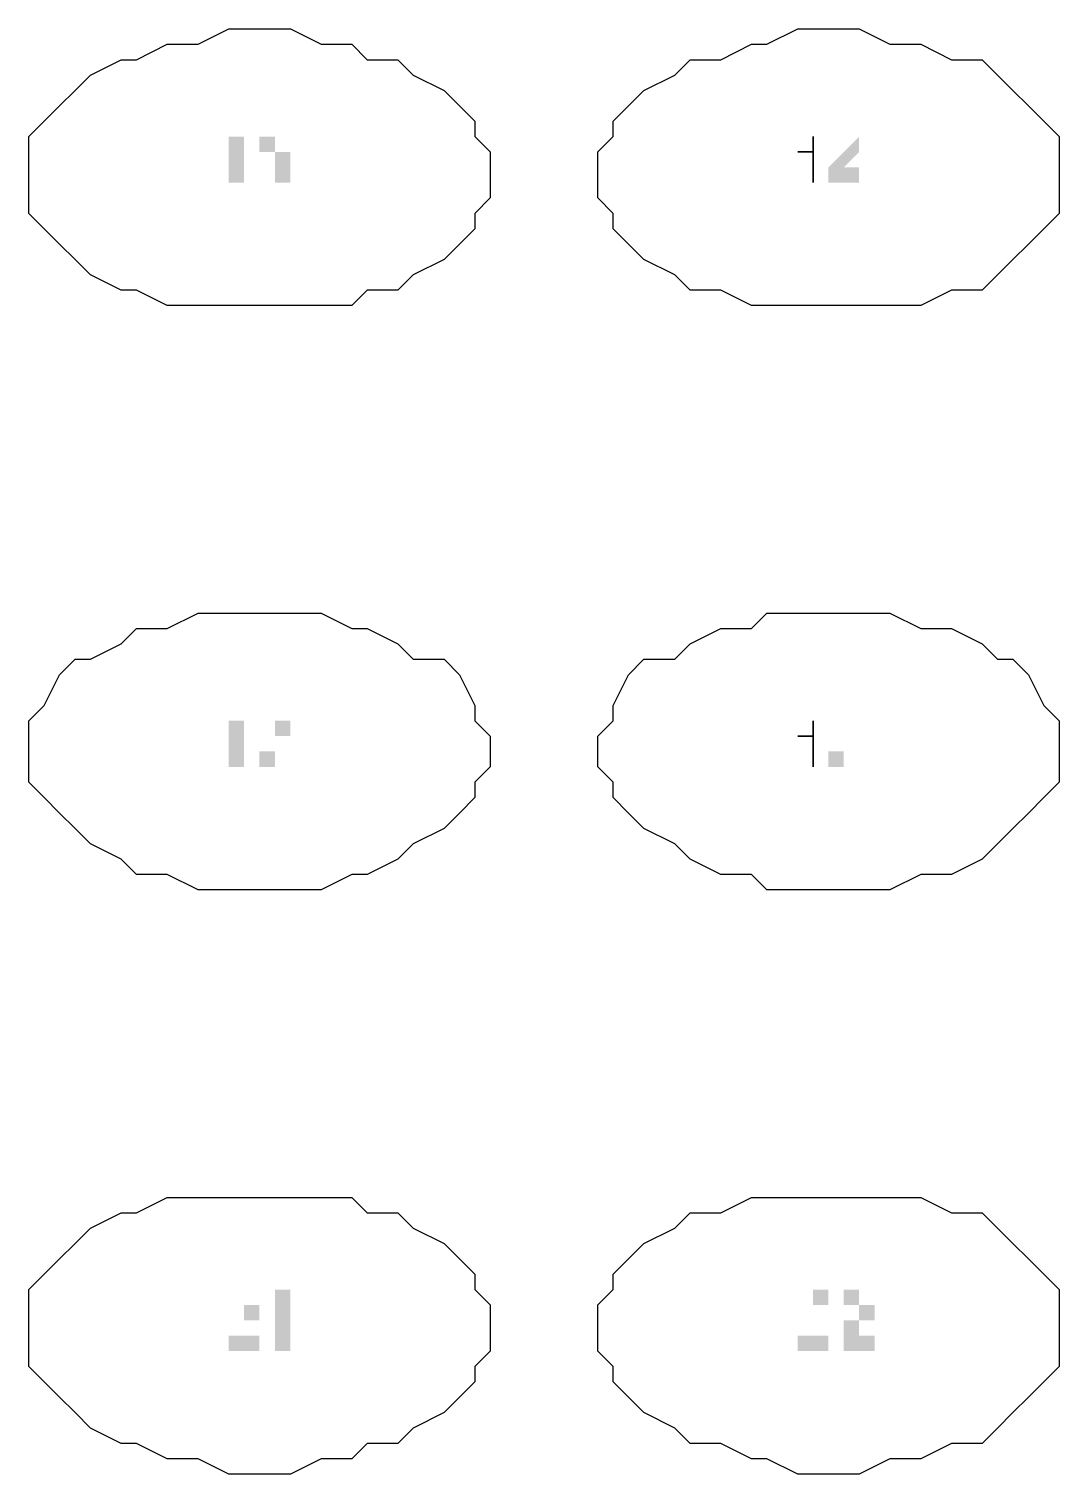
# Model space of a CAD drawing. Header units: millimetres. Extents: x -24 to 24, y -4.4 to 3.5.
# Drawn here: x 13.996 to 14.888, y -3.101 to -1.85 of the extents above; entities that cross this region are included whole.
import ezdxf

# ---------------------------------------------------------------- set-up
doc = ezdxf.new("R2010")
doc.units = ezdxf.units.MM

msp = doc.modelspace()

# ---------------------------------------------------------------- hatches: boundary and pattern name
for points in [[(14.1821, -1.9832), (14.1688, -1.9832), (14.1688, -1.9566), (14.1688, -1.9566), (14.1688, -1.9566), (14.1688, -1.9566), (14.1688, -1.9566), (14.1688, -1.9566), (14.1688, -1.9566), (14.1688, -1.9566), (14.1688, -1.9566), (14.1688, -1.9566), (14.1688, -1.9566), (14.1688, -1.9566), (14.1688, -1.9566), (14.1688, -1.9566), (14.1688, -1.9566), (14.1688, -1.9566), (14.1688, -1.9566), (14.1688, -1.9566), (14.1688, -1.9566), (14.1688, -1.9566), (14.1688, -1.9566), (14.1688, -1.9566), (14.1688, -1.9566), (14.1688, -1.9566), (14.1688, -1.9566), (14.1688, -1.9566), (14.1688, -1.9566), (14.1688, -1.9566), (14.1688, -1.9566), (14.1688, -1.9566), (14.1688, -1.9566), (14.1688, -1.9566), (14.1688, -1.9566), (14.1688, -1.9566), (14.1688, -1.9566), (14.1688, -1.9566), (14.1688, -1.9566), (14.1688, -1.9566), (14.1688, -1.9566), (14.1688, -1.9566), (14.1688, -1.9566), (14.1688, -1.9566), (14.1688, -1.9566), (14.1688, -1.9566), (14.1688, -1.9433), (14.1688, -1.9433), (14.1688, -1.9433), (14.1821, -1.9433), (14.1821, -1.9433), (14.1821, -1.9433), (14.1821, -1.9433), (14.1821, -1.9433), (14.1821, -1.9433)], [(14.2088, -1.9699), (14.2088, -1.9699), (14.2088, -1.9699), (14.2088, -1.9699), (14.2088, -1.9699), (14.2221, -1.9699), (14.2221, -1.9699), (14.2221, -1.9699), (14.2221, -1.9699), (14.2221, -1.9699), (14.2221, -1.9699), (14.2221, -1.9699), (14.2221, -1.9699), (14.2221, -1.9699), (14.2221, -1.9699), (14.2221, -1.9699), (14.2221, -1.9699), (14.2221, -1.9699), (14.2221, -1.9699), (14.2221, -1.9699), (14.2221, -1.9699), (14.2221, -1.9699), (14.2221, -1.9699), (14.2221, -1.9699), (14.2221, -1.9699), (14.2221, -1.9832), (14.2221, -1.9832), (14.2221, -1.9832), (14.2221, -1.9832), (14.2221, -1.9832), (14.2221, -1.9832), (14.2221, -1.9832), (14.2221, -1.9832), (14.2221, -1.9832), (14.2221, -1.9832), (14.2221, -1.9832), (14.2221, -1.9832), (14.2221, -1.9832), (14.2221, -1.9832), (14.2221, -1.9832), (14.2221, -1.9832), (14.2221, -1.9832), (14.2221, -1.9832), (14.2221, -1.9832), (14.2221, -1.9832), (14.2221, -1.9832), (14.2221, -1.9832), (14.2088, -1.9832), (14.2088, -1.9832), (14.2088, -1.9832), (14.2088, -1.9832), (14.2088, -1.9832), (14.2088, -1.9832), (14.2088, -1.9832), (14.2088, -1.9832), (14.2088, -1.9832), (14.2088, -1.9832), (14.2088, -1.9832), (14.2088, -1.9832), (14.2088, -1.9832), (14.2088, -1.9832), (14.2088, -1.9832), (14.2088, -1.9832), (14.2088, -1.9832), (14.2088, -1.9832), (14.2088, -1.9832), (14.2088, -1.9832), (14.2088, -1.9832), (14.2088, -1.9832), (14.2088, -1.9832), (14.2088, -1.9832), (14.1954, -1.9832), (14.1954, -1.9832), (14.1954, -1.9832), (14.1954, -1.9832), (14.1954, -1.9832), (14.1954, -1.9832), (14.1954, -1.9832), (14.1954, -1.9832), (14.1954, -1.9832), (14.1954, -1.9832), (14.1954, -1.9832), (14.1954, -1.9832), (14.1954, -1.9832), (14.1954, -1.9832), (14.1954, -1.9832), (14.1954, -1.9832), (14.1954, -1.9832), (14.1954, -1.9832), (14.1954, -1.9832), (14.1954, -1.9832), (14.1954, -1.9832), (14.1954, -1.9832), (14.1954, -1.9832), (14.1954, -1.9832), (14.1954, -1.9832), (14.1954, -1.9832), (14.1954, -1.9832), (14.1954, -1.9832), (14.1954, -1.9832), (14.1954, -1.9832), (14.1954, -1.9832), (14.1954, -1.9832), (14.1954, -1.9832), (14.1954, -1.9832), (14.1954, -1.9832), (14.1954, -1.9832), (14.1954, -1.9832), (14.1954, -1.9832), (14.1954, -1.9832), (14.1954, -1.9832), (14.1954, -1.9832), (14.1954, -1.9832), (14.1954, -1.9832), (14.2088, -1.9832), (14.2088, -1.9832), (14.2088, -1.9832), (14.2088, -1.9832), (14.2088, -1.9832), (14.2088, -1.9832), (14.2088, -1.9832), (14.2088, -1.9832), (14.2088, -1.9832), (14.2088, -1.9832), (14.2088, -1.9832), (14.2088, -1.9832), (14.2088, -1.9832), (14.2088, -1.9832), (14.2088, -1.9832), (14.2088, -1.9832), (14.2088, -1.9832), (14.2088, -1.9832), (14.2088, -1.9832), (14.2088, -1.9832), (14.2088, -1.9832), (14.2088, -1.9832), (14.2088, -1.9832), (14.2088, -1.9832), (14.2088, -1.9832), (14.2088, -1.9832), (14.2088, -1.9832), (14.2088, -1.9832), (14.2088, -1.9832), (14.2088, -1.9832), (14.2088, -1.9832), (14.2088, -1.9832), (14.2088, -1.9832), (14.2088, -1.9699), (14.2088, -1.9699), (14.2088, -1.9699), (14.2088, -1.9699), (14.2088, -1.9699), (14.2088, -1.9699), (14.2088, -1.9699), (14.2088, -1.9699), (14.2088, -1.9699), (14.2088, -1.9699), (14.2088, -1.9699), (14.2088, -1.9699), (14.2088, -1.9699), (14.2088, -1.9699), (14.2088, -1.9699), (14.2088, -1.9699), (14.2088, -1.9699), (14.2088, -1.9699), (14.2088, -1.9699), (14.2088, -1.9699), (14.2088, -1.9699), (14.2088, -1.9699), (14.2088, -1.9699), (14.2088, -1.9699), (14.2088, -1.9699), (14.2088, -1.9699), (14.2088, -1.9699), (14.2088, -1.9699), (14.2088, -1.9699), (14.2088, -1.9699), (14.2088, -1.9699), (14.2088, -1.9699), (14.2088, -1.9699), (14.2088, -1.9699), (14.2088, -1.9699), (14.2088, -1.9699), (14.2088, -1.9699), (14.2088, -1.9699), (14.2088, -1.9699), (14.2088, -1.9699), (14.2088, -1.9699), (14.2088, -1.9699), (14.2088, -1.9699), (14.2088, -1.9566), (14.2088, -1.9566), (14.2088, -1.9566), (14.2088, -1.9566), (14.2088, -1.9566), (14.2088, -1.9566), (14.2088, -1.9566), (14.2088, -1.9566), (14.2088, -1.9566), (14.2088, -1.9566), (14.2088, -1.9566), (14.2088, -1.9566), (14.2088, -1.9566), (14.2088, -1.9566), (14.2088, -1.9566), (14.2088, -1.9566), (14.2088, -1.9566), (14.2088, -1.9566), (14.2088, -1.9566), (14.2088, -1.9566), (14.2088, -1.9566), (14.2088, -1.9566), (14.2088, -1.9566), (14.2088, -1.9566), (14.2088, -1.9566), (14.2088, -1.9566), (14.2088, -1.9566), (14.2088, -1.9566), (14.2088, -1.9566), (14.2088, -1.9566), (14.2088, -1.9566), (14.2088, -1.9566), (14.2088, -1.9566), (14.2088, -1.9566), (14.2088, -1.9566), (14.2088, -1.9566), (14.2088, -1.9566), (14.2088, -1.9566), (14.2088, -1.9566), (14.1954, -1.9566), (14.1954, -1.9566), (14.1954, -1.9566), (14.1954, -1.9566), (14.1954, -1.9566), (14.1954, -1.9566), (14.1954, -1.9566), (14.1954, -1.9566), (14.1954, -1.9566), (14.1954, -1.9566), (14.1954, -1.9566), (14.1954, -1.9566), (14.1954, -1.9566), (14.1954, -1.9566), (14.1954, -1.9566), (14.1954, -1.9566), (14.1954, -1.9566), (14.1954, -1.9566), (14.1954, -1.9566), (14.1954, -1.9566), (14.1954, -1.9566), (14.1954, -1.9566), (14.1954, -1.9566), (14.1954, -1.9566), (14.1954, -1.9566), (14.1954, -1.9566), (14.1954, -1.9566), (14.1954, -1.9566), (14.1954, -1.9566), (14.1954, -1.9566), (14.1954, -1.9433), (14.1954, -1.9433), (14.1954, -1.9433), (14.1954, -1.9433), (14.1954, -1.9433), (14.1954, -1.9433), (14.1954, -1.9433), (14.1954, -1.9433), (14.1954, -1.9433), (14.1954, -1.9433), (14.2088, -1.9433), (14.2088, -1.9433), (14.2088, -1.9433), (14.2088, -1.9433), (14.2088, -1.9433), (14.2088, -1.9433), (14.2088, -1.9433), (14.2088, -1.9433), (14.2088, -1.9433), (14.2088, -1.9433), (14.2088, -1.9433), (14.2088, -1.9433), (14.2088, -1.9433), (14.2088, -1.9433), (14.2088, -1.9433), (14.2088, -1.9433), (14.2088, -1.9433), (14.2088, -1.9433), (14.2088, -1.9433), (14.2088, -1.9433), (14.2088, -1.9433), (14.2088, -1.9433), (14.2088, -1.9433), (14.2088, -1.9433), (14.2088, -1.9566), (14.2088, -1.9566), (14.2221, -1.9566), (14.2221, -1.9566), (14.2221, -1.9566), (14.2221, -1.9566), (14.2221, -1.9566), (14.2221, -1.9566), (14.2221, -1.9566), (14.2221, -1.9566), (14.2221, -1.9566), (14.2221, -1.9566), (14.2221, -1.9566), (14.2221, -1.9566), (14.2221, -1.9566), (14.2221, -1.9566), (14.2221, -1.9566), (14.2221, -1.9566), (14.2221, -1.9566), (14.2221, -1.9566), (14.2221, -1.9566), (14.2221, -1.9566), (14.2221, -1.9566), (14.2221, -1.9566), (14.2221, -1.9566), (14.2221, -1.9566), (14.2221, -1.9566), (14.2221, -1.9699), (14.2221, -1.9699), (14.2221, -1.9699), (14.2221, -1.9699), (14.2088, -1.9699), (14.2088, -1.9699), (14.2088, -1.9699), (14.2088, -1.9699), (14.2088, -1.9699), (14.2088, -1.9699)], [(14.1821, -2.489), (14.1688, -2.489), (14.1688, -2.4624), (14.1688, -2.4624), (14.1688, -2.4624), (14.1688, -2.4624), (14.1688, -2.4624), (14.1688, -2.4624), (14.1688, -2.4624), (14.1688, -2.4624), (14.1688, -2.4624), (14.1688, -2.4624), (14.1688, -2.4624), (14.1688, -2.4624), (14.1688, -2.4624), (14.1688, -2.4624), (14.1688, -2.4624), (14.1688, -2.4624), (14.1688, -2.4624), (14.1688, -2.4624), (14.1688, -2.4624), (14.1688, -2.4624), (14.1688, -2.4624), (14.1688, -2.4624), (14.1688, -2.4624), (14.1688, -2.4624), (14.1688, -2.4624), (14.1688, -2.4624), (14.1688, -2.4624), (14.1688, -2.4624), (14.1688, -2.4624), (14.1688, -2.4491), (14.1688, -2.4491), (14.1688, -2.4491), (14.1688, -2.4491), (14.1688, -2.4491), (14.1688, -2.4491), (14.1688, -2.4491), (14.1688, -2.4491), (14.1688, -2.4491), (14.1688, -2.4491), (14.1688, -2.4491), (14.1688, -2.4491), (14.1688, -2.4491), (14.1688, -2.4491), (14.1688, -2.4491), (14.1688, -2.4491), (14.1688, -2.4491), (14.1688, -2.4491), (14.1821, -2.4491), (14.1821, -2.4491), (14.1821, -2.4491), (14.1821, -2.4491), (14.1821, -2.4491), (14.1821, -2.4491)], [(14.2221, -2.4491), (14.2221, -2.4491), (14.2221, -2.4491), (14.2221, -2.4491), (14.2221, -2.4491), (14.2221, -2.4491), (14.2221, -2.4491), (14.2221, -2.4491), (14.2221, -2.4491), (14.2221, -2.4624), (14.2221, -2.4624), (14.2221, -2.4624), (14.2221, -2.4624), (14.2221, -2.4624), (14.2221, -2.4624), (14.2088, -2.4624), (14.2088, -2.4624), (14.2088, -2.4624), (14.2088, -2.4624), (14.2088, -2.4624), (14.2088, -2.4624), (14.2088, -2.4624), (14.2088, -2.4624), (14.2088, -2.4624), (14.2088, -2.4624), (14.2088, -2.4624), (14.2088, -2.4624), (14.2088, -2.4624), (14.2088, -2.4624), (14.2088, -2.4624), (14.2088, -2.4624), (14.2088, -2.4624), (14.2088, -2.4624), (14.2088, -2.4624), (14.2088, -2.4624), (14.2088, -2.4757), (14.2088, -2.4757), (14.2088, -2.4757), (14.2088, -2.4757), (14.2088, -2.4757), (14.2088, -2.4757), (14.2088, -2.4757), (14.2088, -2.4757), (14.2088, -2.4757), (14.2088, -2.4757), (14.2088, -2.4757), (14.2088, -2.4757), (14.2088, -2.4757), (14.2088, -2.4757), (14.2088, -2.4757), (14.2088, -2.4757), (14.2088, -2.4757), (14.2088, -2.4757), (14.2088, -2.4757), (14.2088, -2.4757), (14.2088, -2.4757), (14.2088, -2.4757), (14.2088, -2.4757), (14.2088, -2.4757), (14.2088, -2.489), (14.2088, -2.489), (14.2088, -2.489), (14.2088, -2.489), (14.2088, -2.489), (14.2088, -2.489), (14.2088, -2.489), (14.2088, -2.489), (14.2088, -2.489), (14.2088, -2.489), (14.2088, -2.489), (14.2088, -2.489), (14.2088, -2.489), (14.1954, -2.489), (14.1954, -2.489), (14.1954, -2.489), (14.1954, -2.489), (14.1954, -2.489), (14.1954, -2.489), (14.1954, -2.489), (14.1954, -2.489), (14.1954, -2.489), (14.1954, -2.489), (14.1954, -2.489), (14.1954, -2.489), (14.1954, -2.489), (14.1954, -2.489), (14.1954, -2.4757), (14.1954, -2.4757), (14.1954, -2.4757), (14.1954, -2.4757), (14.1954, -2.4757), (14.1954, -2.4757), (14.1954, -2.4757), (14.1954, -2.4757), (14.1954, -2.4757), (14.1954, -2.4757), (14.1954, -2.4757), (14.1954, -2.4757), (14.1954, -2.4757), (14.1954, -2.4757), (14.2088, -2.4757), (14.2088, -2.4757), (14.2088, -2.4757), (14.2088, -2.4757), (14.2088, -2.4757), (14.2088, -2.4757), (14.2088, -2.4757), (14.2088, -2.4757), (14.2088, -2.4624), (14.2088, -2.4624), (14.2088, -2.4624), (14.2088, -2.4624), (14.2088, -2.4624), (14.2088, -2.4624), (14.2088, -2.4624), (14.2088, -2.4624), (14.2088, -2.4624), (14.2088, -2.4624), (14.2088, -2.4624), (14.2088, -2.4624), (14.2088, -2.4624), (14.2088, -2.4624), (14.2088, -2.4624), (14.2088, -2.4624), (14.2088, -2.4624), (14.2088, -2.4624), (14.2088, -2.4624), (14.2088, -2.4624), (14.2088, -2.4624), (14.2088, -2.4624), (14.2088, -2.4624), (14.2088, -2.4624), (14.2088, -2.4624), (14.2088, -2.4624), (14.2088, -2.4491), (14.2088, -2.4491), (14.2088, -2.4491), (14.2088, -2.4491), (14.2088, -2.4491), (14.2088, -2.4491), (14.2088, -2.4491), (14.1954, -2.4491), (14.1954, -2.4491), (14.2221, -2.4491)], [(14.1954, -2.9948), (14.1688, -2.9948), (14.1688, -2.9948), (14.1688, -2.9948), (14.1688, -2.9815), (14.1688, -2.9815), (14.1688, -2.9815), (14.1688, -2.9815), (14.1688, -2.9815), (14.1688, -2.9815), (14.1688, -2.9815), (14.1688, -2.9815), (14.1688, -2.9815), (14.1688, -2.9815), (14.1688, -2.9815), (14.1688, -2.9815), (14.1688, -2.9815), (14.1688, -2.9815), (14.1688, -2.9815), (14.1688, -2.9815), (14.1688, -2.9815), (14.1688, -2.9815), (14.1688, -2.9815), (14.1688, -2.9815), (14.1688, -2.9815), (14.1688, -2.9815), (14.1688, -2.9815), (14.1688, -2.9815), (14.1688, -2.9815), (14.1688, -2.9815), (14.1688, -2.9815), (14.1688, -2.9815), (14.1688, -2.9815), (14.1688, -2.9815), (14.1821, -2.9815), (14.1821, -2.9682), (14.1821, -2.9682), (14.1821, -2.9682), (14.1821, -2.9682), (14.1821, -2.9682), (14.1821, -2.9682), (14.1821, -2.9682), (14.1821, -2.9682), (14.1821, -2.9682), (14.1821, -2.9682), (14.1821, -2.9682), (14.1821, -2.9682), (14.1821, -2.9682), (14.1821, -2.9682), (14.1821, -2.9682), (14.1821, -2.9682), (14.1821, -2.9682), (14.1821, -2.9682), (14.1821, -2.9682), (14.1821, -2.9682), (14.1821, -2.9682), (14.1821, -2.9682), (14.1821, -2.9682), (14.1821, -2.9682), (14.1821, -2.9682), (14.1821, -2.9682), (14.1821, -2.9682), (14.1821, -2.9682), (14.1821, -2.9682), (14.1821, -2.9682), (14.1821, -2.9682), (14.1821, -2.9549), (14.1821, -2.9549), (14.1821, -2.9549), (14.1821, -2.9549), (14.1821, -2.9549), (14.1821, -2.9549), (14.1821, -2.9549), (14.1821, -2.9549), (14.1821, -2.9549), (14.1821, -2.9549), (14.1821, -2.9549), (14.1821, -2.9549), (14.1821, -2.9549), (14.1821, -2.9549), (14.1821, -2.9549), (14.1821, -2.9549), (14.1821, -2.9549), (14.1821, -2.9549), (14.1821, -2.9549), (14.1821, -2.9549), (14.1821, -2.9549), (14.1821, -2.9549), (14.1821, -2.9549), (14.1821, -2.9549), (14.1821, -2.9549), (14.1821, -2.9549), (14.1821, -2.9549), (14.1821, -2.9549), (14.1821, -2.9549), (14.1821, -2.9549), (14.1821, -2.9549), (14.1821, -2.9549), (14.1821, -2.9549), (14.1821, -2.9549), (14.1821, -2.9549), (14.1821, -2.9549), (14.1821, -2.9549), (14.1688, -2.9549), (14.1688, -2.9549), (14.1688, -2.9549), (14.1688, -2.9549), (14.1688, -2.9549), (14.1688, -2.9549), (14.1688, -2.9549), (14.1688, -2.9549), (14.1688, -2.9549), (14.1688, -2.9549), (14.1688, -2.9549), (14.1688, -2.9549), (14.1688, -2.9549), (14.1688, -2.9549), (14.1688, -2.9549), (14.1688, -2.9549), (14.1688, -2.9549), (14.1688, -2.9549), (14.1688, -2.9549), (14.1688, -2.9549), (14.1688, -2.9549), (14.1688, -2.9549), (14.1688, -2.9549), (14.1688, -2.9549), (14.1688, -2.9549), (14.1688, -2.9549), (14.1688, -2.9549), (14.1688, -2.9549), (14.1688, -2.9549), (14.1688, -2.9549), (14.1688, -2.9549), (14.1688, -2.9549), (14.1688, -2.9549), (14.1688, -2.9549), (14.1688, -2.9549), (14.1688, -2.9549), (14.1688, -2.9549), (14.1688, -2.9549), (14.1688, -2.9549), (14.1688, -2.9549), (14.1688, -2.9549), (14.1688, -2.9549), (14.1821, -2.9549), (14.1821, -2.9416), (14.1821, -2.9416), (14.1821, -2.9416), (14.1821, -2.9416), (14.1821, -2.9416), (14.1821, -2.9416), (14.1821, -2.9416), (14.1821, -2.9416), (14.1821, -2.9416), (14.1821, -2.9416), (14.1821, -2.9416), (14.1821, -2.9416), (14.1821, -2.9416), (14.1821, -2.9416), (14.1821, -2.9416), (14.1821, -2.9416), (14.1821, -2.9416), (14.1821, -2.9549), (14.1821, -2.9549), (14.1821, -2.9549), (14.1821, -2.9549), (14.1821, -2.9549), (14.1821, -2.9549), (14.1954, -2.9549), (14.1954, -2.9549), (14.1954, -2.9549), (14.1954, -2.9549), (14.1954, -2.9549), (14.1954, -2.9549), (14.1954, -2.9549), (14.1954, -2.9549), (14.1954, -2.9549), (14.1954, -2.9549), (14.1954, -2.9549), (14.1954, -2.9549), (14.1954, -2.9549), (14.1954, -2.9549), (14.1954, -2.9549), (14.1954, -2.9549), (14.1954, -2.9549), (14.1954, -2.9549), (14.1954, -2.9549), (14.1954, -2.9549), (14.1954, -2.9549), (14.1954, -2.9549), (14.1954, -2.9549), (14.1954, -2.9549), (14.1954, -2.9549), (14.1954, -2.9682), (14.1954, -2.9682), (14.1954, -2.9682), (14.1954, -2.9682), (14.1954, -2.9682), (14.1954, -2.9682), (14.1954, -2.9682), (14.1954, -2.9682), (14.1954, -2.9682), (14.1954, -2.9682), (14.1954, -2.9682), (14.1954, -2.9682), (14.1954, -2.9682), (14.1954, -2.9682), (14.1954, -2.9682), (14.1954, -2.9682), (14.1954, -2.9682), (14.1954, -2.9682), (14.1954, -2.9682), (14.1821, -2.9682), (14.1821, -2.9682), (14.1821, -2.9682), (14.1821, -2.9682), (14.1821, -2.9682), (14.1821, -2.9682), (14.1821, -2.9682), (14.1821, -2.9682), (14.1821, -2.9682), (14.1821, -2.9682), (14.1821, -2.9682), (14.1821, -2.9682), (14.1821, -2.9815), (14.1821, -2.9815), (14.1821, -2.9815), (14.1821, -2.9815), (14.1821, -2.9815), (14.1821, -2.9815), (14.1821, -2.9815), (14.1821, -2.9815), (14.1821, -2.9815), (14.1821, -2.9815), (14.1821, -2.9815), (14.1821, -2.9815), (14.1821, -2.9815), (14.1821, -2.9815), (14.1821, -2.9815), (14.1821, -2.9815), (14.1688, -2.9815), (14.1688, -2.9815), (14.1688, -2.9815), (14.1688, -2.9815), (14.1688, -2.9815), (14.1688, -2.9815), (14.1688, -2.9815), (14.1688, -2.9815), (14.1954, -2.9815)], [(14.2221, -2.9948), (14.2088, -2.9948), (14.2088, -2.9549), (14.2088, -2.9549), (14.2088, -2.9549), (14.2088, -2.9549), (14.2088, -2.9549), (14.2088, -2.9549), (14.2088, -2.9549), (14.2088, -2.9549), (14.2088, -2.9549), (14.2088, -2.9549), (14.2088, -2.9549), (14.2088, -2.9549), (14.2088, -2.9549), (14.2088, -2.9549), (14.2088, -2.9549), (14.2088, -2.9682), (14.2088, -2.9682), (14.2088, -2.9682), (14.2088, -2.9682), (14.2088, -2.9682), (14.2088, -2.9682), (14.2088, -2.9682), (14.2088, -2.9549), (14.2088, -2.9549), (14.2088, -2.9549), (14.2088, -2.9549), (14.2088, -2.9549), (14.2088, -2.9549), (14.2088, -2.9549), (14.2088, -2.9549), (14.2088, -2.9549), (14.2088, -2.9549), (14.2088, -2.9549), (14.2088, -2.9549), (14.2088, -2.9549), (14.2088, -2.9549), (14.2088, -2.9549), (14.2088, -2.9549), (14.2088, -2.9549), (14.2088, -2.9549), (14.2088, -2.9549), (14.2088, -2.9549), (14.2088, -2.9549), (14.2088, -2.9549), (14.2088, -2.9549), (14.2088, -2.9549), (14.2088, -2.9549), (14.2088, -2.9549), (14.2088, -2.9549), (14.2088, -2.9416), (14.2221, -2.9416), (14.2221, -2.9416), (14.2221, -2.9416)], [(14.6879, -2.9948), (14.6613, -2.9948), (14.6613, -2.9948), (14.6613, -2.9948), (14.6613, -2.9815), (14.6613, -2.9815), (14.6613, -2.9815), (14.6613, -2.9815), (14.6613, -2.9815), (14.6613, -2.9815), (14.6613, -2.9815), (14.6613, -2.9815), (14.6613, -2.9815), (14.6613, -2.9815), (14.6613, -2.9815), (14.6613, -2.9815), (14.6613, -2.9815), (14.6613, -2.9815), (14.6613, -2.9815), (14.6613, -2.9815), (14.6613, -2.9815), (14.6613, -2.9815), (14.6613, -2.9815), (14.6613, -2.9815), (14.6613, -2.9815), (14.6746, -2.9815), (14.6746, -2.9815), (14.6746, -2.9815), (14.6746, -2.9815), (14.6746, -2.9815), (14.6746, -2.9815), (14.6746, -2.9815), (14.6746, -2.9815), (14.6746, -2.9815), (14.6746, -2.9815), (14.6746, -2.9682), (14.6746, -2.9682), (14.6746, -2.9682), (14.6746, -2.9682), (14.6746, -2.9682), (14.6746, -2.9682), (14.6746, -2.9682), (14.6746, -2.9682), (14.6746, -2.9682), (14.6746, -2.9682), (14.6746, -2.9682), (14.6746, -2.9682), (14.6746, -2.9682), (14.6746, -2.9682), (14.6746, -2.9682), (14.6746, -2.9682), (14.6746, -2.9682), (14.6746, -2.9682), (14.6746, -2.9682), (14.6746, -2.9682), (14.6879, -2.9682), (14.6879, -2.9682), (14.6879, -2.9682), (14.6879, -2.9682), (14.6879, -2.9682), (14.6879, -2.9682), (14.6879, -2.9682), (14.6879, -2.9682), (14.6879, -2.9682), (14.6879, -2.9682), (14.6879, -2.9682), (14.6879, -2.9549), (14.6879, -2.9549), (14.6879, -2.9549), (14.6879, -2.9549), (14.6879, -2.9549), (14.6879, -2.9549), (14.6879, -2.9549), (14.6879, -2.9549), (14.6879, -2.9549), (14.6879, -2.9549), (14.6879, -2.9549), (14.6879, -2.9549), (14.6879, -2.9549), (14.6879, -2.9549), (14.6879, -2.9549), (14.6879, -2.9549), (14.6879, -2.9549), (14.6879, -2.9549), (14.6879, -2.9549), (14.6879, -2.9549), (14.6746, -2.9549), (14.6746, -2.9549), (14.6746, -2.9549), (14.6746, -2.9549), (14.6746, -2.9549), (14.6746, -2.9549), (14.6746, -2.9549), (14.6746, -2.9549), (14.6746, -2.9549), (14.6746, -2.9549), (14.6746, -2.9549), (14.6746, -2.9549), (14.6746, -2.9549), (14.6746, -2.9549), (14.6746, -2.9549), (14.6746, -2.9549), (14.6746, -2.9549), (14.6746, -2.9549), (14.6746, -2.9549), (14.6746, -2.9549), (14.6746, -2.9549), (14.6746, -2.9549), (14.6746, -2.9549), (14.6746, -2.9549), (14.6746, -2.9549), (14.6746, -2.9549), (14.6746, -2.9549), (14.6746, -2.9549), (14.6746, -2.9549), (14.6746, -2.9549), (14.6746, -2.9549), (14.6746, -2.9549), (14.6613, -2.9549), (14.6613, -2.9549), (14.6613, -2.9549), (14.6613, -2.9549), (14.6613, -2.9549), (14.6613, -2.9549), (14.6613, -2.9549), (14.6613, -2.9549), (14.6613, -2.9549), (14.6613, -2.9549), (14.6613, -2.9549), (14.6613, -2.9549), (14.6613, -2.9549), (14.6613, -2.9549), (14.6613, -2.9549), (14.6613, -2.9549), (14.6613, -2.9549), (14.6613, -2.9549), (14.6613, -2.9549), (14.6746, -2.9549), (14.6746, -2.9549), (14.6746, -2.9549), (14.6746, -2.9549), (14.6746, -2.9549), (14.6746, -2.9549), (14.6746, -2.9549), (14.6746, -2.9549), (14.6746, -2.9549), (14.6746, -2.9416), (14.6746, -2.9416), (14.6746, -2.9416), (14.6746, -2.9416), (14.6746, -2.9416), (14.6746, -2.9416), (14.6746, -2.9416), (14.6746, -2.9416), (14.6746, -2.9416), (14.6746, -2.9416), (14.6746, -2.9416), (14.6746, -2.9416), (14.6746, -2.9416), (14.6746, -2.9416), (14.6746, -2.9416), (14.6879, -2.9416), (14.6879, -2.9416), (14.6879, -2.9549), (14.6879, -2.9549), (14.6879, -2.9549), (14.6879, -2.9549), (14.6879, -2.9549), (14.6879, -2.9549), (14.6879, -2.9549), (14.6879, -2.9549), (14.6879, -2.9549), (14.6879, -2.9549), (14.6879, -2.9549), (14.6879, -2.9549), (14.6879, -2.9549), (14.6879, -2.9549), (14.6879, -2.9549), (14.6879, -2.9549), (14.6879, -2.9549), (14.6879, -2.9549), (14.6879, -2.9549), (14.6879, -2.9549), (14.6879, -2.9549), (14.6879, -2.9549), (14.6879, -2.9549), (14.6879, -2.9549), (14.6879, -2.9549), (14.6879, -2.9549), (14.6879, -2.9549), (14.6879, -2.9549), (14.6879, -2.9549), (14.6879, -2.9549), (14.6879, -2.9549), (14.6879, -2.9682), (14.6879, -2.9682), (14.6879, -2.9682), (14.6879, -2.9682), (14.6879, -2.9682), (14.6879, -2.9682), (14.6879, -2.9682), (14.6879, -2.9682), (14.6879, -2.9682), (14.6879, -2.9682), (14.6879, -2.9682), (14.6879, -2.9682), (14.6879, -2.9682), (14.6879, -2.9682), (14.6879, -2.9682), (14.6879, -2.9682), (14.6879, -2.9682), (14.6879, -2.9682), (14.6879, -2.9682), (14.6879, -2.9682), (14.6879, -2.9682), (14.6879, -2.9682), (14.6879, -2.9682), (14.6879, -2.9682), (14.6879, -2.9682), (14.6879, -2.9682), (14.6879, -2.9682), (14.6879, -2.9682), (14.6879, -2.9682), (14.6746, -2.9682), (14.6746, -2.9682), (14.6746, -2.9815), (14.6746, -2.9815), (14.6746, -2.9815), (14.6746, -2.9815), (14.6746, -2.9815), (14.6746, -2.9815), (14.6746, -2.9815), (14.6746, -2.9815), (14.6746, -2.9815), (14.6746, -2.9815), (14.6746, -2.9815), (14.6746, -2.9815), (14.6746, -2.9815), (14.6746, -2.9815), (14.6746, -2.9815), (14.6746, -2.9815), (14.6746, -2.9815), (14.6746, -2.9815), (14.6746, -2.9815), (14.6746, -2.9815), (14.6746, -2.9815), (14.6746, -2.9815), (14.6746, -2.9815), (14.6746, -2.9815), (14.6879, -2.9815)], [(14.7279, -2.9948), (14.7012, -2.9948), (14.7012, -2.9948), (14.7012, -2.9948), (14.7012, -2.9815), (14.7012, -2.9815), (14.7012, -2.9815), (14.7012, -2.9815), (14.7012, -2.9815), (14.7012, -2.9815), (14.7012, -2.9815), (14.7012, -2.9815), (14.7012, -2.9815), (14.7012, -2.9815), (14.7012, -2.9815), (14.7012, -2.9815), (14.7012, -2.9815), (14.7012, -2.9815), (14.7012, -2.9815), (14.7012, -2.9815), (14.7012, -2.9815), (14.7012, -2.9815), (14.7012, -2.9815), (14.7012, -2.9815), (14.7012, -2.9815), (14.7012, -2.9815), (14.7012, -2.9815), (14.7012, -2.9815), (14.7012, -2.9815), (14.7012, -2.9815), (14.7012, -2.9815), (14.7012, -2.9815), (14.7012, -2.9815), (14.7012, -2.9815), (14.7012, -2.9815), (14.7012, -2.9682), (14.7012, -2.9682), (14.7012, -2.9682), (14.7012, -2.9682), (14.7012, -2.9682), (14.7012, -2.9682), (14.7145, -2.9682), (14.7145, -2.9682), (14.7145, -2.9682), (14.7145, -2.9682), (14.7145, -2.9682), (14.7145, -2.9682), (14.7145, -2.9682), (14.7145, -2.9682), (14.7145, -2.9682), (14.7145, -2.9682), (14.7145, -2.9682), (14.7145, -2.9682), (14.7145, -2.9682), (14.7145, -2.9682), (14.7145, -2.9682), (14.7145, -2.9682), (14.7145, -2.9682), (14.7145, -2.9682), (14.7145, -2.9682), (14.7145, -2.9682), (14.7145, -2.9682), (14.7145, -2.9682), (14.7145, -2.9682), (14.7145, -2.9682), (14.7145, -2.9682), (14.7145, -2.9549), (14.7145, -2.9549), (14.7145, -2.9549), (14.7145, -2.9549), (14.7145, -2.9549), (14.7145, -2.9549), (14.7145, -2.9549), (14.7145, -2.9549), (14.7145, -2.9549), (14.7145, -2.9549), (14.7145, -2.9549), (14.7145, -2.9549), (14.7145, -2.9549), (14.7145, -2.9549), (14.7145, -2.9549), (14.7145, -2.9549), (14.7145, -2.9549), (14.7145, -2.9549), (14.7145, -2.9549), (14.7145, -2.9549), (14.7145, -2.9549), (14.7145, -2.9549), (14.7145, -2.9549), (14.7145, -2.9549), (14.7145, -2.9549), (14.7145, -2.9549), (14.7145, -2.9549), (14.7145, -2.9549), (14.7145, -2.9549), (14.7145, -2.9549), (14.7012, -2.9549), (14.7012, -2.9549), (14.7012, -2.9549), (14.7012, -2.9549), (14.7012, -2.9549), (14.7012, -2.9549), (14.7012, -2.9549), (14.7012, -2.9549), (14.7012, -2.9549), (14.7012, -2.9549), (14.7012, -2.9549), (14.7012, -2.9549), (14.7012, -2.9549), (14.7012, -2.9549), (14.7012, -2.9549), (14.7012, -2.9549), (14.7012, -2.9549), (14.7012, -2.9549), (14.7012, -2.9549), (14.7012, -2.9549), (14.7012, -2.9549), (14.7012, -2.9549), (14.7012, -2.9549), (14.7012, -2.9549), (14.7012, -2.9549), (14.7012, -2.9549), (14.7012, -2.9549), (14.7012, -2.9549), (14.7012, -2.9549), (14.7012, -2.9549), (14.7012, -2.9549), (14.7012, -2.9549), (14.7012, -2.9549), (14.7012, -2.9549), (14.7012, -2.9549), (14.7012, -2.9549), (14.7012, -2.9549), (14.7012, -2.9549), (14.7012, -2.9549), (14.7012, -2.9549), (14.7012, -2.9549), (14.7012, -2.9549), (14.7012, -2.9549), (14.7012, -2.9549), (14.7012, -2.9549), (14.7012, -2.9549), (14.7012, -2.9549), (14.7012, -2.9549), (14.7012, -2.9549), (14.7012, -2.9549), (14.7012, -2.9416), (14.7012, -2.9416), (14.7012, -2.9416), (14.7012, -2.9416), (14.7012, -2.9416), (14.7145, -2.9416), (14.7145, -2.9416), (14.7145, -2.9416), (14.7145, -2.9416), (14.7145, -2.9416), (14.7145, -2.9416), (14.7145, -2.9416), (14.7145, -2.9416), (14.7145, -2.9416), (14.7145, -2.9416), (14.7145, -2.9416), (14.7145, -2.9416), (14.7145, -2.9549), (14.7145, -2.9549), (14.7145, -2.9549), (14.7145, -2.9549), (14.7145, -2.9549), (14.7145, -2.9549), (14.7145, -2.9549), (14.7145, -2.9549), (14.7145, -2.9549), (14.7145, -2.9549), (14.7145, -2.9549), (14.7145, -2.9549), (14.7145, -2.9549), (14.7145, -2.9549), (14.7145, -2.9549), (14.7279, -2.9549), (14.7279, -2.9549), (14.7279, -2.9549), (14.7279, -2.9549), (14.7279, -2.9549), (14.7279, -2.9549), (14.7279, -2.9549), (14.7279, -2.9549), (14.7279, -2.9549), (14.7279, -2.9549), (14.7279, -2.9549), (14.7279, -2.9549), (14.7279, -2.9549), (14.7279, -2.9549), (14.7279, -2.9549), (14.7279, -2.9549), (14.7279, -2.9682), (14.7279, -2.9682), (14.7279, -2.9682), (14.7279, -2.9682), (14.7279, -2.9682), (14.7279, -2.9682), (14.7279, -2.9682), (14.7145, -2.9682), (14.7145, -2.9682), (14.7145, -2.9682), (14.7145, -2.9682), (14.7145, -2.9682), (14.7145, -2.9682), (14.7145, -2.9682), (14.7145, -2.9682), (14.7145, -2.9682), (14.7145, -2.9682), (14.7145, -2.9682), (14.7145, -2.9682), (14.7145, -2.9682), (14.7145, -2.9682), (14.7145, -2.9682), (14.7145, -2.9682), (14.7145, -2.9682), (14.7145, -2.9682), (14.7145, -2.9682), (14.7145, -2.9682), (14.7145, -2.9682), (14.7145, -2.9682), (14.7145, -2.9682), (14.7145, -2.9682), (14.7145, -2.9815), (14.7145, -2.9815), (14.7145, -2.9815), (14.7145, -2.9815), (14.7145, -2.9815), (14.7145, -2.9815), (14.7145, -2.9815), (14.7145, -2.9815), (14.7145, -2.9815), (14.7012, -2.9815), (14.7012, -2.9815), (14.7012, -2.9815), (14.7012, -2.9815), (14.7012, -2.9815), (14.7012, -2.9815), (14.7012, -2.9815), (14.7012, -2.9815), (14.7012, -2.9815), (14.7012, -2.9815), (14.7012, -2.9815), (14.7012, -2.9815), (14.7012, -2.9815), (14.7012, -2.9815), (14.7012, -2.9815), (14.7279, -2.9815)]]:
    msp.add_hatch(color=256).paths.add_polyline_path(points)
h = msp.add_hatch(color=256)
h.paths.add_polyline_path([(14.7145, -1.9832), (14.7145, -1.9832), (14.7145, -1.9832), (14.7145, -1.9832), (14.7145, -1.9832), (14.6879, -1.9832), (14.6879, -1.9699), (14.7145, -1.9433), (14.7145, -1.9433), (14.7145, -1.9699), (14.7145, -1.9699)], flags=0)
h.paths.add_polyline_path([(14.7145, -1.9699), (14.7145, -1.9566), (14.7145, -1.9566), (14.7012, -1.9699)], flags=0)
h = msp.add_hatch(color=256)
h.paths.add_polyline_path([(14.7145, -2.4624), (14.7145, -2.4624), (14.7145, -2.4624), (14.7145, -2.4624), (14.7145, -2.4624), (14.7145, -2.4624), (14.7145, -2.4624), (14.7145, -2.4624), (14.7145, -2.4624), (14.7145, -2.4757), (14.7145, -2.4757), (14.7145, -2.4757), (14.7145, -2.4757), (14.7145, -2.4757), (14.7145, -2.4757), (14.7145, -2.4757), (14.7145, -2.4757), (14.7145, -2.4757), (14.7145, -2.4757), (14.7145, -2.4757), (14.7145, -2.4757), (14.7145, -2.4757), (14.7145, -2.4757), (14.7145, -2.4757), (14.7145, -2.4757), (14.7145, -2.4757), (14.7145, -2.4757), (14.7145, -2.4757), (14.7145, -2.4757), (14.7145, -2.4757), (14.7145, -2.4757), (14.7145, -2.4757), (14.7145, -2.4757), (14.7145, -2.4757), (14.7145, -2.4757), (14.7145, -2.4757), (14.7145, -2.489), (14.7145, -2.489), (14.7145, -2.489), (14.7145, -2.489), (14.7145, -2.489), (14.7145, -2.489), (14.7145, -2.489), (14.7145, -2.489), (14.7145, -2.489), (14.7145, -2.489), (14.7145, -2.489), (14.7145, -2.489), (14.7145, -2.489), (14.7145, -2.489), (14.7145, -2.489), (14.7145, -2.489), (14.7145, -2.489), (14.7145, -2.489), (14.7145, -2.489), (14.7145, -2.489), (14.7145, -2.489), (14.7145, -2.489), (14.7145, -2.489), (14.7145, -2.489), (14.7145, -2.489), (14.7145, -2.489), (14.7145, -2.489), (14.7012, -2.489), (14.7012, -2.489), (14.7012, -2.489), (14.7012, -2.489), (14.7012, -2.489), (14.7012, -2.489), (14.7012, -2.489), (14.7012, -2.489), (14.7012, -2.489), (14.7012, -2.489), (14.7012, -2.489), (14.7012, -2.489), (14.7012, -2.489), (14.7012, -2.489), (14.7012, -2.489), (14.7012, -2.489), (14.7012, -2.489), (14.7012, -2.489), (14.7012, -2.489), (14.7012, -2.489), (14.7012, -2.489), (14.7012, -2.489), (14.7012, -2.489), (14.7012, -2.489), (14.7012, -2.489), (14.7012, -2.489), (14.7012, -2.489), (14.7012, -2.489), (14.6879, -2.489), (14.6879, -2.4757), (14.6879, -2.4757), (14.6879, -2.4757), (14.6879, -2.4757), (14.6879, -2.4757), (14.6879, -2.4757), (14.6879, -2.4757), (14.6879, -2.4757), (14.6879, -2.4757), (14.6879, -2.4757), (14.6879, -2.4757), (14.6879, -2.4757), (14.6879, -2.4757), (14.6879, -2.4757), (14.6879, -2.4757), (14.6879, -2.4757), (14.6879, -2.4757), (14.6879, -2.4757), (14.6879, -2.4757), (14.6879, -2.4757), (14.7012, -2.4757), (14.7012, -2.4757), (14.7012, -2.4757), (14.7012, -2.4757), (14.7012, -2.4757), (14.7012, -2.4624), (14.7012, -2.4624), (14.7012, -2.4624), (14.7012, -2.4624), (14.7012, -2.4624), (14.7012, -2.4624), (14.7012, -2.4624), (14.7012, -2.4624), (14.7012, -2.4624), (14.7012, -2.4624), (14.7012, -2.4624), (14.7012, -2.4624), (14.7012, -2.4624), (14.7012, -2.4624), (14.7012, -2.4624), (14.7012, -2.4624), (14.7012, -2.4624), (14.7012, -2.4624), (14.7012, -2.4624), (14.7012, -2.4624), (14.7012, -2.4624), (14.7012, -2.4624), (14.7012, -2.4624), (14.7012, -2.4624), (14.7012, -2.4624), (14.7012, -2.4624), (14.7012, -2.4624), (14.7012, -2.4624), (14.7012, -2.4624), (14.7012, -2.4624), (14.7012, -2.4624), (14.7012, -2.4624), (14.7012, -2.4624), (14.7012, -2.4624), (14.7012, -2.4624), (14.7012, -2.4624), (14.7012, -2.4491), (14.7012, -2.4491), (14.7012, -2.4491), (14.7012, -2.4491), (14.7012, -2.4491), (14.7012, -2.4491), (14.7012, -2.4491), (14.7012, -2.4491), (14.7012, -2.4491), (14.7012, -2.4491), (14.7012, -2.4491), (14.7012, -2.4491), (14.7012, -2.4491), (14.7012, -2.4491), (14.7012, -2.4491), (14.7012, -2.4491), (14.7012, -2.4491), (14.7012, -2.4491), (14.7012, -2.4491), (14.7012, -2.4491), (14.7012, -2.4491), (14.7012, -2.4491), (14.7012, -2.4491), (14.7012, -2.4491), (14.7012, -2.4491), (14.7012, -2.4491), (14.7012, -2.4491), (14.7012, -2.4491), (14.7012, -2.4491), (14.7012, -2.4491), (14.7012, -2.4491), (14.7145, -2.4491), (14.7145, -2.4491), (14.7145, -2.4491), (14.7145, -2.4491), (14.7145, -2.4491), (14.7145, -2.4491), (14.7145, -2.4491), (14.7145, -2.4491), (14.7145, -2.4491), (14.7145, -2.4491), (14.7145, -2.4491), (14.7145, -2.4491), (14.7145, -2.4491), (14.7145, -2.4491), (14.7145, -2.4491), (14.7145, -2.4491), (14.7145, -2.4491), (14.7145, -2.4491), (14.7145, -2.4491), (14.7145, -2.4491), (14.7145, -2.4491), (14.7145, -2.4491), (14.7145, -2.4491), (14.7145, -2.4491), (14.7145, -2.4491), (14.7145, -2.4491), (14.7145, -2.4624), (14.7145, -2.4624), (14.7145, -2.4624), (14.7145, -2.4624), (14.7145, -2.4624), (14.7145, -2.4624), (14.7145, -2.4624), (14.7145, -2.4624), (14.7145, -2.4624), (14.7145, -2.4624), (14.7145, -2.4624), (14.7145, -2.4624), (14.7145, -2.4624), (14.7145, -2.4624), (14.7145, -2.4624), (14.7145, -2.4624), (14.7145, -2.4624), (14.7145, -2.4624), (14.7145, -2.4624), (14.7145, -2.4624), (14.7145, -2.4624), (14.7145, -2.4624), (14.7145, -2.4624), (14.7145, -2.4624), (14.7145, -2.4624), (14.7145, -2.4624), (14.7145, -2.4624)], flags=0)
h.paths.add_polyline_path([(14.7012, -2.4624), (14.7012, -2.4624), (14.7145, -2.4624), (14.7145, -2.4624), (14.7145, -2.4624), (14.7145, -2.4624), (14.7145, -2.4624), (14.7145, -2.4624), (14.7145, -2.4624), (14.7145, -2.4624), (14.7145, -2.4624), (14.7145, -2.4624), (14.7145, -2.4624), (14.7145, -2.4624), (14.7145, -2.4624), (14.7145, -2.4624), (14.7145, -2.4624), (14.7145, -2.4624), (14.7145, -2.4624), (14.7145, -2.4624), (14.7145, -2.4624), (14.7145, -2.4624), (14.7145, -2.4624), (14.7145, -2.4624), (14.7145, -2.4491), (14.7145, -2.4491), (14.7145, -2.4491), (14.7145, -2.4491), (14.7145, -2.4491), (14.7145, -2.4491), (14.7145, -2.4491), (14.7145, -2.4491), (14.7145, -2.4491), (14.7145, -2.4491), (14.7145, -2.4491), (14.7145, -2.4491), (14.7145, -2.4491), (14.7012, -2.4491), (14.7012, -2.4491), (14.7012, -2.4491), (14.7012, -2.4491), (14.7012, -2.4491), (14.7012, -2.4491), (14.7012, -2.4491), (14.7012, -2.4491), (14.7012, -2.4491), (14.7012, -2.4491), (14.7012, -2.4491), (14.7012, -2.4491), (14.7012, -2.4491), (14.7012, -2.4491), (14.7012, -2.4491), (14.7012, -2.4491), (14.7012, -2.4491), (14.7012, -2.4624), (14.7012, -2.4624), (14.7012, -2.4624), (14.7012, -2.4624), (14.7012, -2.4624), (14.7012, -2.4624), (14.7012, -2.4624), (14.7012, -2.4624), (14.7012, -2.4624), (14.7012, -2.4624), (14.7012, -2.4624), (14.7012, -2.4624), (14.7012, -2.4624), (14.7012, -2.4624), (14.7012, -2.4624), (14.7012, -2.4624), (14.7012, -2.4624), (14.7012, -2.4624), (14.7012, -2.4624), (14.7012, -2.4624), (14.7012, -2.4624), (14.7012, -2.4624), (14.7012, -2.4624), (14.7012, -2.4624), (14.7012, -2.4624)], flags=0)
h.paths.add_polyline_path([(14.7012, -2.489), (14.7012, -2.489), (14.7145, -2.489), (14.7145, -2.489), (14.7145, -2.489), (14.7145, -2.489), (14.7145, -2.489), (14.7145, -2.489), (14.7145, -2.489), (14.7145, -2.489), (14.7145, -2.489), (14.7145, -2.489), (14.7145, -2.489), (14.7145, -2.489), (14.7145, -2.489), (14.7145, -2.4757), (14.7145, -2.4757), (14.7145, -2.4757), (14.7145, -2.4757), (14.7145, -2.4757), (14.7145, -2.4757), (14.7145, -2.4757), (14.7145, -2.4757), (14.7145, -2.4757), (14.7145, -2.4757), (14.7145, -2.4757), (14.7145, -2.4757), (14.7145, -2.4757), (14.7145, -2.4757), (14.7145, -2.4757), (14.7145, -2.4757), (14.7145, -2.4757), (14.7145, -2.4757), (14.7145, -2.4757), (14.7145, -2.4757), (14.7145, -2.4757), (14.7145, -2.4757), (14.7145, -2.4757), (14.7145, -2.4757), (14.7145, -2.4757), (14.7145, -2.4757), (14.7145, -2.4757), (14.7145, -2.4757), (14.7145, -2.4757), (14.7145, -2.4757), (14.7145, -2.4624), (14.7145, -2.4624), (14.7012, -2.4624), (14.7012, -2.4624), (14.7012, -2.4624), (14.7012, -2.4624), (14.7012, -2.4624), (14.7012, -2.4757), (14.7012, -2.4757), (14.7012, -2.4757), (14.7012, -2.4757), (14.7012, -2.4757), (14.7012, -2.4757), (14.7012, -2.4757), (14.7012, -2.4757), (14.7012, -2.4757), (14.7012, -2.4757), (14.7012, -2.4757), (14.7012, -2.4757), (14.7012, -2.4757), (14.7012, -2.4757), (14.7012, -2.4757), (14.7012, -2.4757), (14.7012, -2.4757), (14.7012, -2.4757), (14.7012, -2.4757), (14.7012, -2.4757), (14.7012, -2.4757), (14.7012, -2.4757), (14.7012, -2.4757), (14.7012, -2.4757), (14.7012, -2.4757), (14.7012, -2.4757), (14.7012, -2.4757), (14.7012, -2.4757), (14.7012, -2.4757), (14.7012, -2.4757), (14.7012, -2.489), (14.7012, -2.489), (14.7012, -2.489), (14.7012, -2.489), (14.7012, -2.489), (14.7012, -2.489), (14.7012, -2.489), (14.7012, -2.489), (14.7012, -2.489), (14.7012, -2.489), (14.7012, -2.489), (14.7012, -2.489), (14.7012, -2.489), (14.7012, -2.489), (14.7012, -2.489)], flags=0)

# ---------------------------------------------------------------- linework, layer by layer
for points in [[(14.3951, -1.9699), (14.3951, -1.9965), (14.3818, -2.0099), (14.3818, -2.0232), (14.3685, -2.0365), (14.3552, -2.0498), (14.3285, -2.0631), (14.3152, -2.0764), (14.2886, -2.0764), (14.2753, -2.0897), (14.2487, -2.0897), (14.2221, -2.0897), (14.1954, -2.0897), (14.1688, -2.0897), (14.1422, -2.0897), (14.1156, -2.0897), (14.089, -2.0764), (14.0757, -2.0764), (14.049, -2.0631), (14.0357, -2.0498), (14.0224, -2.0365), (14.0091, -2.0232), (13.9958, -2.0099), (13.9958, -1.9965), (13.9958, -1.9699), (13.9958, -1.9566), (13.9958, -1.9433), (14.0091, -1.93), (14.0224, -1.9167), (14.0357, -1.9034), (14.049, -1.8901), (14.0757, -1.8768), (14.089, -1.8768), (14.1156, -1.8634), (14.1422, -1.8634), (14.1688, -1.8501), (14.1954, -1.8501), (14.2221, -1.8501), (14.2487, -1.8634), (14.2753, -1.8634), (14.2886, -1.8768), (14.3152, -1.8768), (14.3285, -1.8901), (14.3552, -1.9034), (14.3685, -1.9167), (14.3818, -1.93), (14.3818, -1.9433), (14.3951, -1.9566)], [(14.8876, -1.9699), (14.8876, -1.9965), (14.8876, -2.0099), (14.8743, -2.0232), (14.861, -2.0365), (14.8476, -2.0498), (14.8343, -2.0631), (14.821, -2.0764), (14.7944, -2.0764), (14.7678, -2.0897), (14.7412, -2.0897), (14.7145, -2.0897), (14.6879, -2.0897), (14.6613, -2.0897), (14.6347, -2.0897), (14.6214, -2.0897), (14.5948, -2.0764), (14.5681, -2.0764), (14.5548, -2.0631), (14.5282, -2.0498), (14.5149, -2.0365), (14.5016, -2.0232), (14.5016, -2.0099), (14.4883, -1.9965), (14.4883, -1.9699), (14.4883, -1.9566), (14.5016, -1.9433), (14.5016, -1.93), (14.5149, -1.9167), (14.5282, -1.9034), (14.5548, -1.8901), (14.5681, -1.8768), (14.5948, -1.8768), (14.6214, -1.8634), (14.6347, -1.8634), (14.6613, -1.8501), (14.6879, -1.8501), (14.7145, -1.8501), (14.7412, -1.8634), (14.7678, -1.8634), (14.7944, -1.8768), (14.821, -1.8768), (14.8343, -1.8901), (14.8476, -1.9034), (14.861, -1.9167), (14.8743, -1.93), (14.8876, -1.9433), (14.8876, -1.9566)], [(14.6746, -1.9832), (14.6746, -1.9832), (14.6746, -1.9566), (14.6746, -1.9566), (14.6746, -1.9566), (14.6746, -1.9566), (14.6746, -1.9566), (14.6746, -1.9566), (14.6746, -1.9566), (14.6746, -1.9566), (14.6746, -1.9566), (14.6746, -1.9566), (14.6746, -1.9566), (14.6746, -1.9566), (14.6746, -1.9566), (14.6746, -1.9566), (14.6746, -1.9566), (14.6746, -1.9566), (14.6613, -1.9566), (14.6613, -1.9566), (14.6613, -1.9566), (14.6613, -1.9566), (14.6613, -1.9566), (14.6613, -1.9566), (14.6613, -1.9566), (14.6613, -1.9566), (14.6613, -1.9566), (14.6613, -1.9566), (14.6613, -1.9566), (14.6613, -1.9566), (14.6746, -1.9566), (14.6746, -1.9566), (14.6746, -1.9566), (14.6746, -1.9566), (14.6746, -1.9566), (14.6746, -1.9566), (14.6746, -1.9566), (14.6746, -1.9566), (14.6746, -1.9566), (14.6746, -1.9566), (14.6746, -1.9566), (14.6746, -1.9566), (14.6746, -1.9566), (14.6746, -1.9566), (14.6746, -1.9566), (14.6746, -1.9566), (14.6746, -1.9433), (14.6746, -1.9433), (14.6746, -1.9433), (14.6746, -1.9433), (14.6746, -1.9433), (14.6746, -1.9433), (14.6746, -1.9433), (14.6746, -1.9433), (14.6746, -1.9433)], [(14.3951, -2.4757), (14.3951, -2.489), (14.3818, -2.5023), (14.3818, -2.5156), (14.3685, -2.529), (14.3552, -2.5423), (14.3285, -2.5556), (14.3152, -2.5689), (14.2886, -2.5822), (14.2753, -2.5822), (14.2487, -2.5955), (14.2221, -2.5955), (14.1954, -2.5955), (14.1688, -2.5955), (14.1422, -2.5955), (14.1156, -2.5822), (14.089, -2.5822), (14.0757, -2.5689), (14.049, -2.5556), (14.0357, -2.5423), (14.0224, -2.529), (14.0091, -2.5156), (13.9958, -2.5023), (13.9958, -2.489), (13.9958, -2.4757), (13.9958, -2.4624), (13.9958, -2.4491), (14.0091, -2.4358), (14.0224, -2.4092), (14.0357, -2.3959), (14.049, -2.3959), (14.0757, -2.3825), (14.089, -2.3692), (14.1156, -2.3692), (14.1422, -2.3559), (14.1688, -2.3559), (14.1954, -2.3559), (14.2221, -2.3559), (14.2487, -2.3559), (14.2753, -2.3692), (14.2886, -2.3692), (14.3152, -2.3825), (14.3285, -2.3959), (14.3552, -2.3959), (14.3685, -2.4092), (14.3818, -2.4358), (14.3818, -2.4491), (14.3951, -2.4624)], [(14.8876, -2.4757), (14.8876, -2.489), (14.8876, -2.5023), (14.8743, -2.5156), (14.861, -2.529), (14.8476, -2.5423), (14.8343, -2.5556), (14.821, -2.5689), (14.7944, -2.5822), (14.7678, -2.5822), (14.7412, -2.5955), (14.7145, -2.5955), (14.6879, -2.5955), (14.6613, -2.5955), (14.6347, -2.5955), (14.6214, -2.5822), (14.5948, -2.5822), (14.5681, -2.5689), (14.5548, -2.5556), (14.5282, -2.5423), (14.5149, -2.529), (14.5016, -2.5156), (14.5016, -2.5023), (14.4883, -2.489), (14.4883, -2.4757), (14.4883, -2.4624), (14.5016, -2.4491), (14.5016, -2.4358), (14.5149, -2.4092), (14.5282, -2.3959), (14.5548, -2.3959), (14.5681, -2.3825), (14.5948, -2.3692), (14.6214, -2.3692), (14.6347, -2.3559), (14.6613, -2.3559), (14.6879, -2.3559), (14.7145, -2.3559), (14.7412, -2.3559), (14.7678, -2.3692), (14.7944, -2.3692), (14.821, -2.3825), (14.8343, -2.3959), (14.8476, -2.3959), (14.861, -2.4092), (14.8743, -2.4358), (14.8876, -2.4491), (14.8876, -2.4624)], [(14.6746, -2.489), (14.6746, -2.489), (14.6746, -2.4624), (14.6746, -2.4624), (14.6746, -2.4624), (14.6746, -2.4624), (14.6746, -2.4624), (14.6746, -2.4624), (14.6746, -2.4624), (14.6746, -2.4624), (14.6746, -2.4624), (14.6746, -2.4624), (14.6746, -2.4624), (14.6746, -2.4624), (14.6746, -2.4624), (14.6746, -2.4624), (14.6746, -2.4624), (14.6746, -2.4624), (14.6613, -2.4624), (14.6613, -2.4624), (14.6613, -2.4624), (14.6613, -2.4624), (14.6613, -2.4624), (14.6613, -2.4624), (14.6613, -2.4624), (14.6613, -2.4624), (14.6613, -2.4624), (14.6613, -2.4624), (14.6613, -2.4624), (14.6613, -2.4624), (14.6746, -2.4624), (14.6746, -2.4491), (14.6746, -2.4491), (14.6746, -2.4491), (14.6746, -2.4491), (14.6746, -2.4491), (14.6746, -2.4491), (14.6746, -2.4491), (14.6746, -2.4491), (14.6746, -2.4491), (14.6746, -2.4491), (14.6746, -2.4491), (14.6746, -2.4491), (14.6746, -2.4491), (14.6746, -2.4491), (14.6746, -2.4491), (14.6746, -2.4491), (14.6746, -2.4491), (14.6746, -2.4491), (14.6746, -2.4491), (14.6746, -2.4491), (14.6746, -2.4491), (14.6746, -2.4491), (14.6746, -2.4491), (14.6746, -2.4491)], [(14.3951, -2.9815), (14.3951, -2.9948), (14.3818, -3.0081), (14.3818, -3.0214), (14.3685, -3.0348), (14.3552, -3.0481), (14.3285, -3.0614), (14.3152, -3.0747), (14.2886, -3.0747), (14.2753, -3.088), (14.2487, -3.088), (14.2221, -3.1013), (14.1954, -3.1013), (14.1688, -3.1013), (14.1422, -3.088), (14.1156, -3.088), (14.089, -3.0747), (14.0757, -3.0747), (14.049, -3.0614), (14.0357, -3.0481), (14.0224, -3.0348), (14.0091, -3.0214), (13.9958, -3.0081), (13.9958, -2.9948), (13.9958, -2.9815), (13.9958, -2.9549), (13.9958, -2.9416), (14.0091, -2.9283), (14.0224, -2.915), (14.0357, -2.9016), (14.049, -2.8883), (14.0757, -2.875), (14.089, -2.875), (14.1156, -2.8617), (14.1422, -2.8617), (14.1688, -2.8617), (14.1954, -2.8617), (14.2221, -2.8617), (14.2487, -2.8617), (14.2753, -2.8617), (14.2886, -2.875), (14.3152, -2.875), (14.3285, -2.8883), (14.3552, -2.9016), (14.3685, -2.915), (14.3818, -2.9283), (14.3818, -2.9416), (14.3951, -2.9549)], [(14.8876, -2.9815), (14.8876, -2.9948), (14.8876, -3.0081), (14.8743, -3.0214), (14.861, -3.0348), (14.8476, -3.0481), (14.8343, -3.0614), (14.821, -3.0747), (14.7944, -3.0747), (14.7678, -3.088), (14.7412, -3.088), (14.7145, -3.1013), (14.6879, -3.1013), (14.6613, -3.1013), (14.6347, -3.088), (14.6214, -3.088), (14.5948, -3.0747), (14.5681, -3.0747), (14.5548, -3.0614), (14.5282, -3.0481), (14.5149, -3.0348), (14.5016, -3.0214), (14.5016, -3.0081), (14.4883, -2.9948), (14.4883, -2.9815), (14.4883, -2.9549), (14.5016, -2.9416), (14.5016, -2.9283), (14.5149, -2.915), (14.5282, -2.9016), (14.5548, -2.8883), (14.5681, -2.875), (14.5948, -2.875), (14.6214, -2.8617), (14.6347, -2.8617), (14.6613, -2.8617), (14.6879, -2.8617), (14.7145, -2.8617), (14.7412, -2.8617), (14.7678, -2.8617), (14.7944, -2.875), (14.821, -2.875), (14.8343, -2.8883), (14.8476, -2.9016), (14.861, -2.915), (14.8743, -2.9283), (14.8876, -2.9416), (14.8876, -2.9549)]]:
    msp.add_lwpolyline(points, close=True)

doc.saveas('drawing.dxf')
